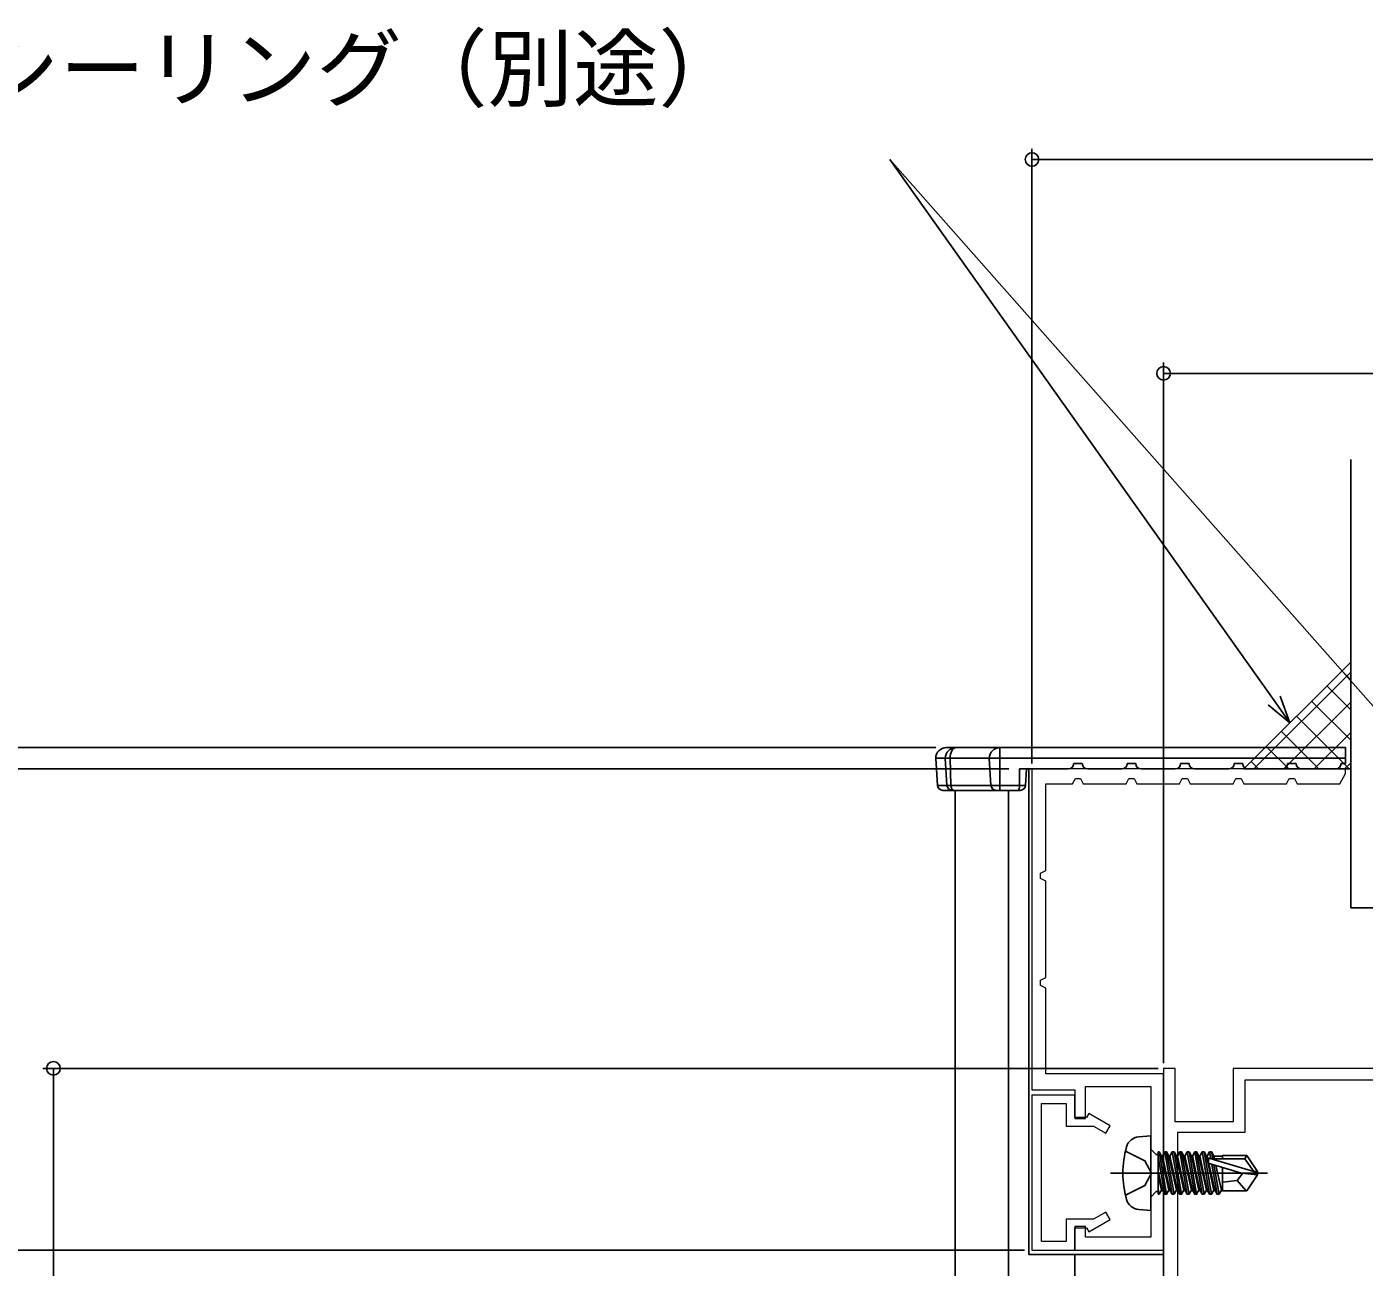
# Model space of a CAD drawing. Units: millimetres, scale not verified. Extents: x -525 to 525, y -803 to 799.
# Drawn here: x -367.6 to -242.5, y 448.6 to 564.6 of the extents above; entities that cross this region are included whole.
import ezdxf
from ezdxf.enums import TextEntityAlignment as Align

# ---------------------------------------------------------------- set-up
doc = ezdxf.new("R2010")
doc.units = ezdxf.units.MM
doc.header["$LTSCALE"] = 4
doc.layers.add('0-2_YKK_11', color=7, linetype='Continuous', lineweight=18)
for name, color, linetype in [('0-4_YKK_12', 2, 'Continuous'), ('0-5_YKK_13', 4, 'Continuous'), ('0-6_YKK_D', 6, 'Continuous'), ('0-8_YSS_K', 3, 'Continuous'), ('0-9_YSS_KE', 3, 'Continuous')]:
    doc.layers.add(name, color=color, linetype=linetype)
doc.styles.add('ＭＳ ゴシック', font='')
doc.styles.get('ＭＳ ゴシック').set_extended_font_data('MS Gothic')

msp = doc.modelspace()

# ---------------------------------------------------------------- linework, layer by layer
at = {"layer": '0-2_YKK_11', "color": 30}
for p, q in [((-244.3, 495.162), (-273.6, 495.162)), ((-244.3, 494.743), (-244.3, 495.162))]:
    msp.add_line(p, q, dxfattribs=at)
for points in [[(-273.6, 495.162), (-273.6, 465.162), (-269.6, 465.162), (-269.6, 462.462), (-268.6, 462.462), (-268.6, 465.462), (-262.5, 465.462), (-262.5, 451.362), (-268.6, 451.362), (-268.6, 452.362), (-269.6, 452.362), (-269.6, 450.162), (-261.3, 450.162), (-261.3, 466.662), (-272.3, 466.662), (-272.3, 474.662), (-272.8, 474.917), (-272.8, 475.407), (-272.3, 475.662), (-272.3, 484.662), (-272.8, 484.917), (-272.8, 485.407), (-272.3, 485.662), (-272.3, 493.762), (-269.8, 493.762), (-269.545, 494.262), (-269.055, 494.262), (-268.8, 493.762), (-264.8, 493.762), (-264.545, 494.262), (-264.055, 494.262), (-263.8, 493.762), (-259.8, 493.762), (-259.545, 494.262), (-259.055, 494.262), (-258.8, 493.762), (-254.8, 493.762), (-254.545, 494.262), (-254.055, 494.262), (-253.8, 493.762)], [(-253.8, 493.762), (-249.8, 493.762), (-249.545, 494.262), (-249.055, 494.262), (-248.8, 493.762), (-244.8, 493.762), (-244.3, 494.743)]]:
    msp.add_lwpolyline(points, dxfattribs=at)
at = {"layer": '0-2_YKK_11', "color": 211}
for points in [[(-180.3, 436.162), (-180.3, 467.162), (-254.8, 467.162), (-254.8, 462.162), (-260.2, 462.162), (-260.2, 467.162), (-261.3, 467.162), (-261.3, 442.162)], [(-198.8, 442.762), (-198.8, 437.362), (-181.8, 437.362), (-181.8, 465.662), (-194.3, 465.662), (-194.7, 466.062), (-253.7, 466.062), (-253.7, 461.162), (-260, 461.162), (-260, 443.262), (-250.146, 443.262)]]:
    msp.add_lwpolyline(points, dxfattribs=at)
at = {"layer": '0-2_YKK_11', "color": 30}
msp.add_lwpolyline([(-273.6, 464.662), (-273.6, 450.162), (-269.6, 450.162), (-269.6, 452.262), (-268.5, 452.262), (-268.285, 451.889), (-266.3, 453.035), (-266.7, 453.728), (-267.853, 453.062), (-270.4, 453.062), (-270.4, 450.962), (-272.7, 450.962), (-272.7, 463.862), (-270.4, 463.862), (-270.4, 461.762), (-267.853, 461.762), (-266.7, 461.097), (-266.3, 461.79), (-268.285, 462.936), (-268.5, 462.562), (-269.6, 462.562), (-269.6, 464.662)], close=True, dxfattribs=at)
at = {"layer": '0-4_YKK_12'}
for p, q in [((-280.799, 493.162), (-280.799, 236.162)), ((-275.812, 493.162), (-275.812, 236.162)), ((-261.3, 430.162), (-261.3, 450.662)), ((-269.6, 449.762), (-269.6, 430.162))]:
    msp.add_line(p, q, dxfattribs=at)
msp.add_lwpolyline([(-273.9, 495.162), (-273.9, 449.762), (-261.3, 449.762)], dxfattribs=at)
at = {"layer": '0-5_YKK_13'}
for p, q in [((-281.599, 497.162), (-280.713, 497.162)), ((-280.713, 497.162), (-276.599, 497.162)), ((-276.599, 497.162), (-244.3, 497.162)), ((-276.599, 497.162), (-276.599, 496.162)), ((-244.3, 497.162), (-244.3, 495.662)), ((-281.704, 496.162), (-282.599, 496.162)), ((-282.444, 493.632), (-282.599, 496.162)), ((-281.704, 496.162), (-281.266, 496.162)), ((-281.551, 493.632), (-281.704, 496.162)), ((-277.599, 496.162), (-281.266, 496.162)), ((-281.266, 496.162), (-281.18, 493.632)), ((-277.599, 496.162), (-276.599, 496.162)), ((-277.444, 493.632), (-277.599, 496.162)), ((-244.3, 496.162), (-276.599, 496.162)), ((-276.599, 496.162), (-276.599, 493.632)), ((-268.899, 495.662), (-269.699, 495.662)), ((-263.899, 495.662), (-264.699, 495.662)), ((-258.899, 495.662), (-259.699, 495.662)), ((-253.899, 495.662), (-254.699, 495.662)), ((-248.899, 495.662), (-249.699, 495.662)), ((-244.3, 495.662), (-244.699, 495.662)), ((-270.199, 495.162), (-274.755, 495.162)), ((-274.099, 495.162), (-274.193, 493.632)), ((-265.199, 495.162), (-268.399, 495.162)), ((-260.199, 495.162), (-263.399, 495.162)), ((-255.199, 495.162), (-258.399, 495.162)), ((-250.199, 495.162), (-253.399, 495.162)), ((-245.199, 495.162), (-248.399, 495.162)), ((-282.444, 493.632), (-281.551, 493.632)), ((-281.056, 493.162), (-281.945, 493.162)), ((-281.551, 493.632), (-281.18, 493.632)), ((-281.18, 493.632), (-277.444, 493.632)), ((-280.905, 493.162), (-281.056, 493.162)), ((-276.945, 493.162), (-280.905, 493.162)), ((-277.444, 493.632), (-276.599, 493.632)), ((-276.599, 493.162), (-276.945, 493.162)), ((-276.599, 493.632), (-274.772, 493.632)), ((-276.599, 493.632), (-276.599, 493.162)), ((-274.884, 493.162), (-276.599, 493.162)), ((-274.692, 493.162), (-274.884, 493.162)), ((-274.772, 493.632), (-274.193, 493.632)), ((-261.8, 459.341), (-261.8, 455.383)), ((-261.8, 459.341), (-261.713, 459.341)), ((-261.187, 459.341), (-261.013, 459.341)), ((-259.787, 459.341), (-259.613, 459.341)), ((-259.087, 459.341), (-258.387, 455.383)), ((-258.387, 459.341), (-257.687, 455.383)), ((-257.687, 459.341), (-256.987, 455.383)), ((-253.705, 458.712), (-253.512, 459.012)), ((-261.406, 458.962), (-261.494, 458.962)), ((-260.706, 458.962), (-260.794, 458.962)), ((-260.006, 458.962), (-260.094, 458.962)), ((-259.306, 458.962), (-259.394, 458.962)), ((-258.606, 458.962), (-258.694, 458.962)), ((-257.906, 458.962), (-257.994, 458.962)), ((-257.206, 458.962), (-257.294, 458.962)), ((-256.783, 458.185), (-256.287, 455.383)), ((-256.599, 458.131), (-256.113, 455.383)), ((-255.8, 458.962), (-256.594, 458.962)), ((-256.399, 458.072), (-255.894, 455.762)), ((-266.254, 457.362), (-251.57, 457.362)), ((-253.588, 455.712), (-254.4, 456.662)), ((-253.512, 455.712), (-252.5, 457.212)), ((-252.862, 457.512), (-252.5, 457.512)), ((-261.8, 455.877), (-261.713, 455.383)), ((-261.406, 455.762), (-261.494, 455.762)), ((-260.487, 455.383), (-260.313, 455.383)), ((-263.62, 453.96), (-262.5, 453.862))]:
    msp.add_line(p, q, dxfattribs=at)
for points in [[(-280.713, 497.162), (-280.821, 497.143), (-280.925, 497.086), (-281.02, 496.994), (-281.104, 496.87), (-281.173, 496.718), (-281.224, 496.545), (-281.255, 496.358), (-281.266, 496.162)], [(-274.772, 493.632), (-274.758, 494.814), (-274.755, 495.162)], [(-281.18, 493.632), (-281.172, 493.539), (-281.155, 493.45), (-281.128, 493.369), (-281.094, 493.298), (-281.053, 493.24), (-281.006, 493.198), (-280.956, 493.171), (-280.905, 493.162)], [(-274.772, 493.632), (-274.779, 493.471), (-274.796, 493.331), (-274.823, 493.227), (-274.86, 493.171), (-274.883, 493.162), (-274.884, 493.162)], [(-262.5, 453.862), (-262.5, 460.862), (-263.62, 460.765)], [(-264.864, 455.312), (-263.048, 456.217), (-262.44, 457.362), (-263.048, 458.507), (-264.864, 459.412)], [(-261.8, 459.092), (-262, 459.092), (-262.5, 459.592)], [(-260.706, 455.762), (-260.794, 455.762), (-261.013, 455.383), (-261.713, 459.341), (-261.494, 458.962), (-260.794, 455.762)], [(-260.006, 455.762), (-260.094, 455.762), (-260.313, 455.383), (-261.013, 459.341), (-260.794, 458.962), (-260.094, 455.762)], [(-259.087, 455.383), (-259.306, 455.762), (-259.394, 455.762), (-259.613, 455.383), (-259.787, 455.383), (-260.487, 459.341), (-260.706, 458.962), (-260.006, 455.762), (-259.787, 455.383)], [(-259.613, 455.383), (-260.313, 459.341), (-260.487, 459.341)], [(-260.313, 459.341), (-260.094, 458.962), (-259.394, 455.762)], [(-255.806, 455.762), (-255.894, 455.762), (-256.113, 455.383), (-256.287, 455.383), (-256.506, 455.762), (-256.594, 455.762), (-256.813, 455.383), (-256.987, 455.383), (-257.206, 455.762), (-257.294, 455.762), (-257.513, 455.383), (-257.687, 455.383), (-257.906, 455.762), (-257.994, 455.762), (-258.213, 455.383), (-258.387, 455.383), (-258.606, 455.762), (-258.694, 455.762), (-258.913, 455.383), (-259.087, 455.383), (-259.787, 459.341), (-260.006, 458.962), (-259.306, 455.762)], [(-258.913, 455.383), (-259.613, 459.341), (-259.394, 458.962), (-258.694, 455.762)], [(-259.087, 459.341), (-259.306, 458.962), (-258.606, 455.762)], [(-258.213, 455.383), (-258.913, 459.341), (-259.087, 459.341)], [(-258.913, 459.341), (-258.694, 458.962), (-257.994, 455.762)], [(-258.387, 459.341), (-258.606, 458.962), (-257.906, 455.762)], [(-257.513, 455.383), (-258.213, 459.341), (-258.387, 459.341)], [(-258.213, 459.341), (-257.994, 458.962), (-257.294, 455.762)], [(-257.687, 459.341), (-257.906, 458.962), (-257.206, 455.762)], [(-256.813, 455.383), (-257.513, 459.341), (-257.687, 459.341)], [(-257.513, 459.341), (-257.294, 458.962), (-256.594, 455.762)], [(-256.987, 459.341), (-257.206, 458.962), (-256.506, 455.762)], [(-255.8, 458.712), (-255.8, 459.012), (-253.512, 459.012), (-252.5, 457.512), (-252.5, 457.212), (-254.007, 457.362), (-257.12, 458.285), (-257.065, 458.777), (-252.862, 457.512), (-253.705, 458.712), (-256.852, 458.712)], [(-256.876, 458.711), (-256.987, 459.341), (-256.813, 459.341)], [(-256.539, 458.712), (-256.594, 458.962), (-256.813, 459.341), (-256.702, 458.712)], [(-261.8, 458.848), (-261.187, 455.383), (-261.013, 455.383)], [(-255.8, 457.894), (-255.8, 455.712), (-253.512, 455.712)], [(-261.8, 457.563), (-261.406, 455.762), (-261.187, 455.383)], [(-261.8, 455.383), (-261.713, 455.383), (-261.494, 455.762), (-261.8, 457.162)], [(-255.8, 456.522), (-254.4, 456.662), (-253.899, 457.362)], [(-261.8, 455.632), (-262, 455.632), (-262.5, 455.132)]]:
    msp.add_lwpolyline(points, dxfattribs=at)
msp.add_lwpolyline([(-261.187, 459.341), (-260.487, 455.383), (-260.706, 455.762), (-261.406, 458.962)], close=True, dxfattribs=at)
for centre, radius, start, end in [((-281.599, 496.162), 1, 90, 180), ((-280.709, 496.167), 0.996, 90.25416, 180.25167), ((-276.599, 496.162), 1, 90, 180), ((-270.199, 495.662), 0.5, 270, 0), ((-268.399, 495.662), 0.5, 180, 270), ((-265.199, 495.662), 0.5, 270, 0), ((-263.399, 495.662), 0.5, 180, 270), ((-260.199, 495.662), 0.5, 270, 0), ((-258.399, 495.662), 0.5, 180, 270), ((-255.199, 495.662), 0.5, 270, 0), ((-253.399, 495.662), 0.5, 180, 270), ((-250.199, 495.662), 0.5, 270, 0), ((-248.399, 495.662), 0.5, 180, 270), ((-245.199, 495.662), 0.5, 270, 0), ((-281.945, 493.662), 0.5, 183.5, 270), ((-281.054, 493.66), 0.497, 183.22871, 269.7663), ((-276.945, 493.662), 0.5, 183.5, 270), ((-274.692, 493.662), 0.5, 270, 356.5), ((-263.506, 459.469), 1.3, 95.00001, 164.11918), ((-256.1, 457.362), 9, 164.11918, 195.88086), ((-263.506, 455.255), 1.3, 195.88086, 265.00003)]:
    msp.add_arc(centre, radius, start, end, dxfattribs=at)
at = {"layer": '0-6_YKK_D'}
for p, q in [((-273.6, 495.662), (-273.6, 553.162)), ((-180.3, 552.162), (-273.6, 552.162)), ((-261.3, 467.662), (-261.3, 533.162)), ((-261.3, 532.162), (-180.3, 532.162)), ((-282.599, 497.162), (-386.1, 497.162)), ((-275.755, 495.162), (-386.1, 495.162)), ((-275.755, 495.162), (-386.1, 495.162)), ((-261.8, 467.162), (-366.1, 467.162)), ((-365.1, 467.162), (-365.1, 442.162)), ((-274.3, 450.162), (-386.1, 450.162)), ((-274.3, 450.162), (-386.1, 450.162))]:
    msp.add_line(p, q, dxfattribs=at)
for points in [[(-249.476, 499.486), (-250.953, 501.565), (-286.88, 552.162)], [(-214.284, 470.037), (-215.973, 471.947), (-286.88, 552.162)], [(-250.396, 501.961), (-249.476, 499.486), (-251.51, 501.17)]]:
    msp.add_lwpolyline(points, dxfattribs=at)
for centre in [(-273.6, 552.162), (-261.3, 532.162), (-365.1, 467.162)]:
    msp.add_circle(centre, 0.637, dxfattribs=at)
at = {"layer": '0-8_YSS_K'}
for p, q in [((-252.864, 495.162), (-243.8, 504.227)), ((-243.8, 503.511), (-244.626, 504.337)), ((-243.8, 500.683), (-246.04, 502.923)), ((-250.036, 495.162), (-243.8, 501.398)), ((-243.8, 497.854), (-247.454, 501.508)), ((-243.937, 495.162), (-248.868, 500.094)), ((-246.765, 495.162), (-250.283, 498.68)), ((-247.207, 495.162), (-243.8, 498.57)), ((-249.593, 495.162), (-251.697, 497.266)), ((-252.422, 495.162), (-253.111, 495.852)), ((-244.379, 495.162), (-243.8, 495.741))]:
    msp.add_line(p, q, dxfattribs=at)
msp.add_lwpolyline([(-243.8, 495.162), (-253.8, 495.162), (-243.8, 505.162)], dxfattribs=at)
at = {"layer": '0-9_YSS_KE'}
for p in [(-243.8, 524.103), (-224.8, 482.162)]:
    msp.add_line(p, (-243.8, 482.162), dxfattribs=at)

# ---------------------------------------------------------------- texts
at = {"layer": '0-6_YKK_D', "style": 'ＭＳ ゴシック'}
msp.add_text('シーリング（別途）', height=5.865, dxfattribs=at).set_placement((-372.518, 555.969), align=Align.BOTTOM_LEFT)

doc.saveas('drawing.dxf')
